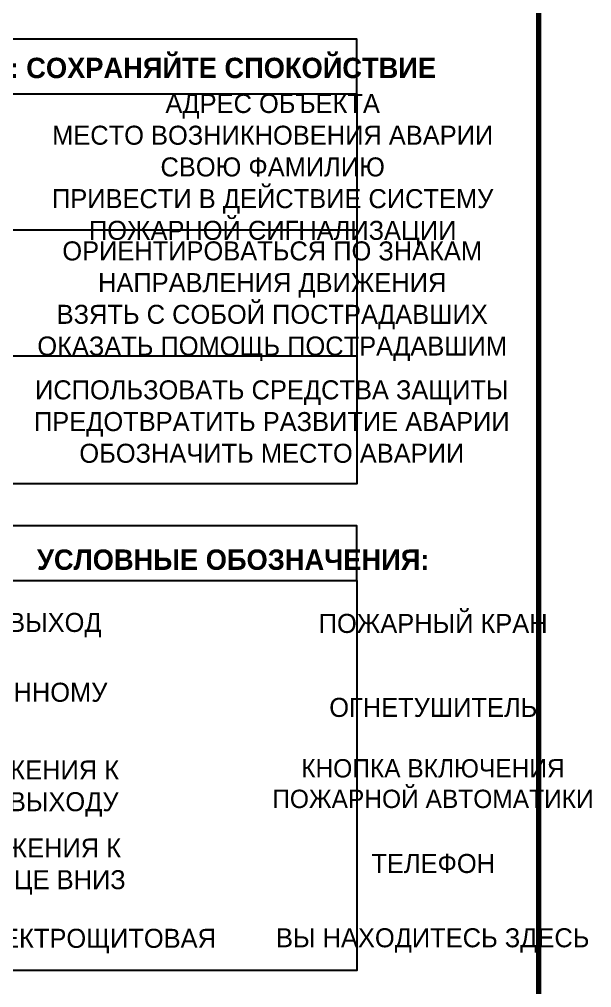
# Model space of a CAD drawing. Header units: millimetres. Extents: x 13114 to 67229, y 22859 to 38520.
# Drawn here: x 21568.9 to 21653.1, y 25490.6 to 25633.1 of the extents above; entities that cross this region are included whole.
import ezdxf

# ---------------------------------------------------------------- set-up
doc = ezdxf.new("R2010")
doc.units = ezdxf.units.MM
doc.styles.add('обычный', font='arial.ttf')

msp = doc.modelspace()

# ---------------------------------------------------------------- linework, layer by layer
at = {"color": 6, "lineweight": 100}
msp.add_lwpolyline([(21045.35, 25461.92), (21645.35, 25461.92), (21645.35, 25856.92), (21045.35, 25856.92)], close=True, dxfattribs=at)
for points in [[(21474.77, 25622.17), (21618.54, 25622.17), (21618.54, 25630.22), (21474.77, 25630.22)], [(21474.77, 25622.17), (21618.54, 25622.17), (21618.54, 25564.77), (21474.77, 25564.77)], [(21474.77, 25550.52), (21618.54, 25550.52), (21618.54, 25558.57), (21474.77, 25558.57)], [(21474.77, 25550.52), (21618.54, 25550.52), (21618.54, 25493.12), (21474.77, 25493.12)]]:
    msp.add_lwpolyline(points, close=True)
for points in [[(21533.19, 25602.17), (21474.77, 25602.17), (21618.54, 25602.17)], [(21533.19, 25583.6), (21474.77, 25583.6), (21618.54, 25583.6)]]:
    msp.add_lwpolyline(points)

# ---------------------------------------------------------------- texts
at = {"lineweight": 0, "attachment_point": 5, "style": 'обычный'}
for s, insert, char_height, width in [('{\\fProxima Nova Rg|b1|i0|c204|p2;ДЕЙСТВИЯ ПРИ АВАРИИ: СОХРАНЯЙТЕ СПОКОЙСТВИЕ\\H1.6644x; }', (21573.72, 25625.54), 3, 175.1736), ('\\pi-8.4,l8.4,t8.4;{\\fProxima Nova Rg|b0|i0|c204|p2;АДРЕС ОБЪЕКТА\\PМЕСТО ВОЗНИКНОВЕНИЯ АВАРИИ\\PСВОЮ ФАМИЛИЮ\\PПРИВЕСТИ В ДЕЙСТВИЕ СИСТЕМУ \\PПОЖАРНОЙ СИГНАЛИЗАЦИИ}', (21606.17, 25611), 2.8, 126.6484), ('\\pi-8.4,l8.4,t8.4;{\\fProxima Nova Rg|b0|i0|c204|p2;ОРИЕНТИРОВАТЬСЯ ПО ЗНАКАМ \\PНАПРАВЛЕНИЯ ДВИЖЕНИЯ\\PВЗЯТЬ С СОБОЙ ПОСТРАДАВШИХ\\PОКАЗАТЬ ПОМОЩЬ ПОСТРАДАВШИМ}', (21606.1, 25591.64), 2.8, 126.6484), ('\\pi-8.4,l8.4,t8.4;{\\fProxima Nova Rg|b0|i0|c204|p2;ИСПОЛЬЗОВАТЬ СРЕДСТВА ЗАЩИТЫ \\PПРЕДОТВРАТИТЬ РАЗВИТИЕ АВАРИИ\\PОБОЗНАЧИТЬ МЕСТО АВАРИИ}', (21606.04, 25573.91), 2.8, 126.6484), ('{\\fProxima Nova Rg|b1|i0|c204|p2;УСЛОВНЫЕ ОБОЗНАЧЕНИЯ:\\H1.1997x; }', (21600.36, 25553.58), 3, 175.1736), ('\\pi-8.4,l8.4,t8.4;{\\fProxima Nova Rg|b0|i0|c204|p2;ЭВАКУАЦИОННЫЙ ВЫХОД\\H1.6404x; }', (21556.33, 25543.96), 2.8, 126.6484), ('\\pi-8.4,l8.4,t8.4;{\\fProxima Nova Rg|b0|i0|c204|p2;ПОЖАРНЫЙ КРАН\\H1.6404x; }', (21629.79, 25544.2), 2.8, 126.6484), ('\\pi-8.4,l8.4,t8.4;{\\fProxima Nova Rg|b0|i0|c204|p2;ПУТЬ К ЭВАКУАЦИОННОМУ \\PВЫХОДУ }', (21556.34, 25531.35), 2.8, 126.6484), ('\\pi-8.4,l8.4,t8.4;{\\fProxima Nova Rg|b0|i0|c204|p2;ОГНЕТУШИТЕЛЬ\\H1.1997x; }', (21629.81, 25531.84), 2.8, 126.6484), ('\\pi-8.4,l8.4,t8.4;{\\fProxima Nova Rg|b0|i0|c204|p2;НАПРАВЛЕНИЕ ДВИЖЕНИЯ К \\PЭВАКУАЦИОННОМУ ВЫХОДУ}', (21556.43, 25519.91), 2.8, 126.6484), ('\\pi-8.1,l8.1,t8.1;{\\fProxima Nova Rg|b0|i0|c204|p2;КНОПКА ВКЛЮЧЕНИЯ\\PПОЖАРНОЙ АВТОМАТИКИ}', (21629.76, 25520.63), 2.7, 126.6484), ('\\pi-8.4,l8.4,t8.4;{\\fProxima Nova Rg|b0|i0|c204|p2;НАПРАВЛЕНИЕ ДВИЖЕНИЯ К \\PВЫХОДУ ПО ЛЕСТНИЦЕ ВНИЗ}', (21556.72, 25508.43), 2.8, 126.6484), ('\\pi-8.4,l8.4,t8.4;{\\fProxima Nova Rg|b0|i0|c204|p2;ТЕЛЕФОН\\H1.1997x; }', (21629.8, 25508.87), 2.8, 126.6484), ('\\pi-8.4,l8.4,t8.4;{\\fProxima Nova Rg|b0|i0|c204|p2;ЭЛЕКТРОЩИТОВАЯ\\H1.1997x; }', (21579.51, 25497.47), 2.8, 126.6484), ('\\pi-8.4,l8.4,t8.4;{\\fProxima Nova Rg|b0|i0|c204|p2;ВЫ НАХОДИТЕСЬ ЗДЕСЬ\\H1.1997x; }', (21629.73, 25497.55), 2.8, 126.6484)]:
    msp.add_mtext(s, dxfattribs=dict(at, insert=insert, char_height=char_height, width=width))

doc.saveas('drawing.dxf')
